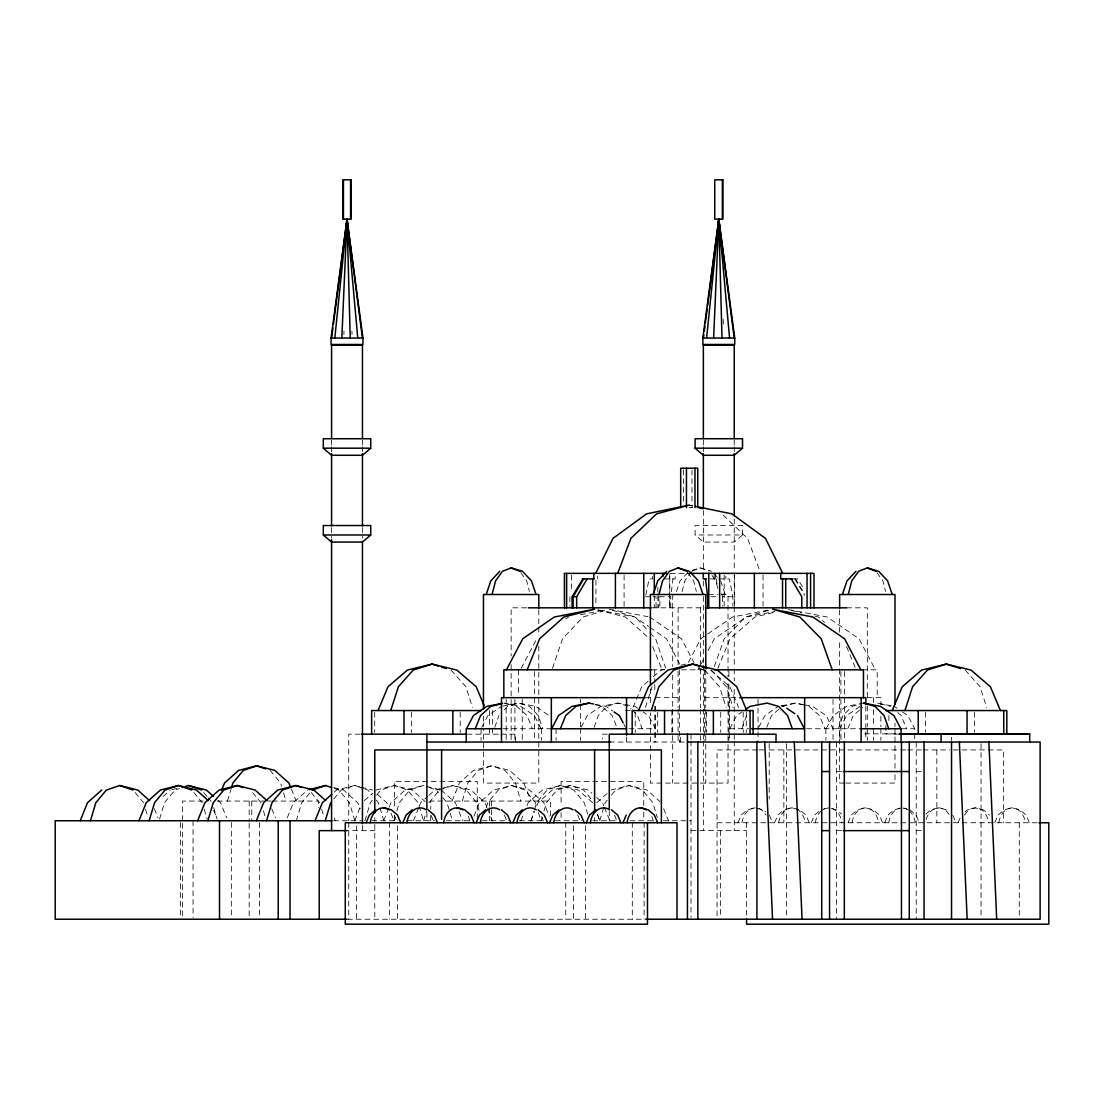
<?xml version="1.0" encoding="UTF-8"?>
<svg xmlns="http://www.w3.org/2000/svg" width="1104" height="1104" viewBox="0 0 1104 1104"><rect width="100%" height="100%" fill="white"/><g stroke="black" fill="none" stroke-linecap="round" stroke-linejoin="round"><path stroke-width="0.75" stroke-dasharray="5 3.75" d="M343.882 334.567L343.979 331.131M671.37 591.868L672.971 578.91M645.854 595.111L649.069 578.91L652.602 578.91L652.602 576.136M682.079 591.482L684.811 580.87L690.676 572.686M159.556 819.113L164.468 802.705L174.97 790.05L179.428 788.546M227.465 801.062L230.902 789.581M296.3 820.755L301.709 802.705L312.211 790.05M364.927 820.755L370.323 802.705L372.421 800.179M393.907 820.755L394.887 817.471M396.847 810.902L399.303 802.705L409.805 790.05L423.163 785.51L427.621 787.028M423.632 820.755L426.572 810.902M462.3 801.062L467.71 783.012L478.211 770.371L491.57 765.831L509.593 770.371L523.765 783.012L531.052 801.062M486.271 807.631L487.747 802.705L498.249 790.05L511.607 785.51L529.63 790.05L543.803 802.705L549.268 816.242M531.148 820.755L534.088 810.902M534.584 809.273L536.544 802.705L547.046 790.05L560.404 785.51L578.427 790.05L592.613 802.705M541.057 820.755L542.036 817.471M543.996 810.902L546.452 802.705L556.954 790.05L570.313 785.51L588.349 790.05L591.882 793.21M599.762 820.755L605.158 802.705L607.269 800.179M645.44 707.374L652.064 686.743M676.448 591.482L680.036 580.87L688.979 571.32M494.84 727.274L498.815 715.599M552.511 668.265L562.529 638.774L583.022 617.026L605.834 610.195M594.2 727.274L598.175 715.599L606.841 706.394L617.881 703.082L635.035 706.394L637.726 708.23M714.288 666.706L724.183 638.774L745.531 617.026L769.502 610.139M741.888 728.737L746.539 715.599M838.336 728.737L842.987 715.599L852.026 706.394L860.237 704.035M287.288 817.747L293.36 802.705L307.547 790.05M354.701 820.755L360.166 807.217M383.681 820.755L388.539 808.721M389.146 807.217L390.968 802.705L405.14 790.05L423.163 785.51M413.407 820.755L418.871 807.217M419.479 805.713L420.693 802.705L427.786 796.384M452.074 801.062L459.361 783.012L473.533 770.371L491.57 765.831L504.928 770.371L515.43 783.012L520.826 801.062M473.933 816.242L479.398 802.705L493.585 790.05L511.607 785.51L524.966 790.05L535.468 802.705L536.447 805.989M520.922 820.755L523.958 813.234M526.994 805.713L528.209 802.705L542.381 790.05L560.404 785.51L573.763 790.05L584.264 802.705L587.701 814.186M530.831 820.755L534.474 811.73M536.903 805.713L538.117 802.705L552.29 790.05L570.313 785.51L583.671 790.05L592.075 800.179M717.848 668.265L730.034 638.774L754.97 617.026L775.008 612.099M766.728 727.274L771.544 715.599L780.928 707.416M847.803 728.737L853.226 715.599L862.61 707.416M633.047 707.374L641.7 686.743L648.172 681.182M737.927 822.756L741.129 815.138L747.339 809.812L755.233 807.893L763.14 809.812L765.624 811.937M774.622 822.756L777.823 815.138L784.033 809.812L791.927 807.893L799.834 809.812L806.044 815.138L809.246 822.756M811.316 822.756L814.517 815.138L820.727 809.812M848.01 822.756L851.212 815.138L857.422 809.812L865.315 807.893L873.223 809.812L879.433 815.138L882.62 822.756M884.704 822.756L887.906 815.138L894.116 809.812L902.009 807.893L906.757 809.039M958.093 822.756L960.646 816.67M994.787 822.756L997.975 815.138L1004.198 809.812L1012.092 807.893L1019.999 809.812L1026.209 815.138L1029.397 822.756M688.413 662.428L700.819 638.774L706.312 634.993M729.758 728.737L736.644 715.599L741.998 711.914M826.206 728.737L833.092 715.599L846.492 706.394L863.521 703.082M481.73 727.274L487.899 715.599L501.382 706.394M521.157 668.334L536.751 638.774M581.09 727.274L587.259 715.599L600.742 706.394L617.881 703.082L628.921 706.394L631.088 708.685M697.963 669.811L700.309 665.381M701.081 663.904L703.427 659.461M708.106 650.601L714.343 638.774L746.18 617.026L774.87 611.492M758.738 727.274L764.906 715.599L778.389 706.394M333.836 798.91L341.191 790.05L354.55 785.51L359.462 786.752M376.63 795.115L380.825 790.05L394.183 785.51L412.22 790.05L425.206 801.642M429.028 802.705L438.481 791.32M611.464 795.115L615.659 790.05L629.032 785.51L647.054 790.05L660.04 801.642M504.238 709.844L507.481 706.394L518.521 703.082L535.675 706.394L549.157 715.599M163.213 796.384L170.306 790.05M334.153 792.161L336.527 790.05L354.55 785.51L363.451 788.546M364.348 800.593L372.614 793.21M428.959 795.322L434.866 790.05L441.421 788.408M596.822 802.705L609.822 791.113M653.347 676.738L661.117 670.059L667.699 668.472M925.842 814.076L930.81 809.812L938.704 807.893L946.611 809.812L949.095 811.937M965.02 811.937L967.504 809.812L975.398 807.893L983.305 809.812L989.515 815.138M742.523 534.985L734.243 542.078L703.358 542.078L695.092 534.985L695.092 525.532L742.523 525.532L742.523 534.985L695.092 534.985M707.692 634.041L732.449 617.026L769.35 609.877M565.828 618.916L568.588 617.026M860.071 706.394L846.589 715.599L839.647 728.737L839.716 740.384M691.656 571.32L700.35 567.898L711.735 571.32M439.53 790.05L452.902 785.51L470.925 790.05L485.098 802.705L486.919 807.217M692.222 570.34L700.35 567.898L709.058 571.32M171.934 789.636L178.489 787.994M376.16 790.05L394.183 785.51L407.542 790.05L418.043 802.705L423.453 820.755M443.063 787.994L452.902 785.51L466.261 790.05L476.762 802.705L479.219 810.902M610.995 790.05L629.032 785.51L642.39 790.05L652.892 802.705L657.308 817.471M782.101 706.394L795.529 703.082L803.326 704.587M680.864 665.27L685.805 664.084M823.888 809.039L828.621 807.893A17.912 13.441 -90 0 0 822.577 809.812M580.4 614.749L605.723 609.877M502.941 706.091L518.521 703.082L529.561 706.394L538.241 715.599L542.699 728.737M781.508 705.787L795.529 703.082L805.975 705.649M689.227 507.605L692.636 507.605M670.335 573.362L689.42 573.362M663.642 578.91L675.165 578.91L675.165 573.362M710.134 578.91L729.371 578.91L732.904 596.726L732.904 606.234M793.031 578.91L797.681 578.91L804.374 589.867M708.451 594.504L717.973 594.504M721.147 594.504L728.033 594.504L728.033 676.793M645.536 596.726L651.539 596.726M653.044 596.726L656.052 596.726L656.052 607.821M710.783 596.726L716.993 596.726M721.754 593.483L722.389 596.726L732.904 596.726M526.622 607.821L511.138 607.821L511.138 655.997M652.188 607.821L703.897 607.821M846.658 607.821L867.316 607.821L867.316 697.3M651.926 669.811L664.511 669.811M681.444 669.811L705.263 669.811M862.252 669.811L877.211 669.811L877.211 697.673M645.205 697.673L653.14 697.673M655.431 697.673L679.346 697.673M704.504 697.673L739.004 697.673M867.192 697.673L880.868 697.673L880.868 704.504M625.319 710.548L630.439 710.548M502.996 728.737L552.524 728.737M629.004 728.737L655.445 728.737L648.503 715.599L643.121 711.914M729.427 728.737L748.636 728.737M806.665 728.737L862.224 728.737M901.816 728.737L914.774 728.737L914.705 732.062M864.584 733.856L898.904 733.856M360.194 734.174L348.754 734.174L348.754 820.755M467.033 734.174L499.27 734.174M500.774 734.174L515.485 734.174L515.485 742.04M607.338 734.174L602.425 734.174L602.425 738.893M899.098 734.174L885.85 733.856M609.27 742.04L686.688 742.04M757.399 749.92L717.062 749.92L717.062 917.534M759.083 749.92L765.803 749.92M769.171 749.92L899.042 749.92M900.754 749.92L905.915 749.92M907.626 749.92L921.385 749.92M923.11 749.92L949.909 749.92M953.221 749.92L1003.646 749.92L1003.646 822.756M836.501 771.53L841.634 771.53M916.223 771.53L922.475 771.53M844.298 783.081L839.633 783.081L839.633 639.078M845.857 783.081L894.985 783.081L894.985 771.089M203.108 801.062L182.643 801.062L182.643 821.624M217.24 801.062L264.974 801.062M267.927 801.062L271.211 801.062M272.219 801.062L318.311 801.062L318.311 807.631M333.491 820.755L362.802 820.755M371.758 820.755L398.227 820.755M407.031 820.755L434.369 820.755M446.43 820.755L471.325 820.755M482.158 820.755L508.613 820.755M519.473 820.755L544.52 820.755M555.395 820.755L581.767 820.755M592.696 820.755L617.481 820.755M629.984 820.755L657.322 820.755M663.407 820.755L691.007 820.755M717.062 822.756L1038.491 822.756M343.896 830.636L374.794 830.636M691.007 830.636L746.594 830.636M836.501 830.636L841.634 830.636M916.223 830.636L924.048 830.636M347.484 919.232L644.833 919.232M788.38 609.546L827.186 617.026L859.036 638.774L875.417 669.811M609.091 609.215L647.91 616.694M891.245 705.787L877.211 703.082L890.638 706.394M804.885 704.89L812.682 706.394L826.165 715.599L833.092 728.737M597.968 609.877L634.855 617.026L648.614 626.479M781.011 705.787L784.116 706.394M595.125 704.283L605.972 706.394L612.665 710.99M692.498 505.756L689.227 505.08L692.484 505.963M831.781 808.652L836.528 809.812L841.496 814.076M791.692 610.457L801.711 612.913M815.069 616.211L818.409 617.026L824.633 622.463M426.448 786.338L439.558 789.636M361.105 787.166L372.572 790.05M333.767 787.58L343.592 790.05L357.765 802.705L360.194 808.721M597.857 610.043L625.402 617.026L648.324 637.629M595.442 704.738L601.97 706.394L612.209 715.599L616.901 727.274M612.361 610.195L635.173 617.026L648.835 631.529M698.39 668.072L703.11 669.562M429.111 787.538L436.522 790.05L438.633 792.589M364.941 789.043L367.908 790.05L372.103 795.115M334.471 788.546L338.928 790.05L349.43 802.705L354.826 820.755M894.364 706.394L897.055 708.23M902.451 711.914L907.833 715.599L914.774 728.737M649.594 617.026L681.444 638.774L693.919 662.428M649.994 627.431L666.499 638.774L680.437 665.381M909.917 809.812L916.127 815.138L919.315 822.756M710.493 670.059L729.896 686.743L738.548 707.374M897.676 712.522L901.195 715.599L906.619 728.737M808.956 706.394L819.513 715.599L824.936 728.737M596.615 797.433L602.522 802.705L603.736 805.713M441.2 790.05L455.372 802.705L456.587 805.713M377.306 794.273L386.745 802.705L387.959 805.713M218.164 800.593L220.524 802.705L226.61 817.747M723.092 515.044L747.546 538.379L760.145 571.775M649.98 632.73L655.666 638.774L665.684 668.265M632.178 709.844L637.601 715.599L642.059 728.737M715.088 574.908L717.324 577.295M965.213 670.059L980.062 686.743L986.686 707.374M711.528 670.059L726.377 686.743L733.001 707.374M704.683 670.059L719.532 686.743L726.156 707.374M451.012 670.059L465.86 686.743L472.471 707.374M442.828 797.64L447.037 802.705L452.433 820.755M376.312 800.179L378.41 802.705L383.819 820.755M311.3 792.589L319.705 802.705M270.094 770.371L280.595 783.012L281.575 786.296M252.595 792.589L260.986 802.705M203.785 792.589L206.945 796.384M207.994 797.64L211.14 801.435M193.876 792.589L202.28 802.705M135.171 792.589L143.575 802.705M876.99 572.686L882.855 580.87L885.587 591.482M711.983 575.419L715.903 580.87L717.462 586.928M687.764 572.686L693.629 580.87L696.376 591.482M520.812 572.686L526.677 580.87L529.409 591.482M795.487 578.91L804.692 593.98M794.811 578.91L804.457 595.235M623.953 724.348L625.485 727.274M541.153 728.737L534.267 715.599L520.867 706.394L503.838 703.082L516.865 706.394L527.119 715.599L532.376 728.737M952.821 815.138L956.009 822.756M769.35 815.138L772.552 822.756M846.547 646.53L855.517 668.265M663.656 808.721L668.513 820.755M604.343 807.217L609.808 820.755M597.471 814.738L599.9 820.755M487.526 808.721L492.384 820.755M459.016 811.73L462.659 820.755M390.995 813.234L394.045 820.755M334.112 817.747L335.326 820.755M291.359 789.029L296.217 801.062M271.763 808.721L275.407 817.747M213.652 810.226L216.701 817.747M154.339 808.721L157.982 817.747M652.712 646.53L662.055 669.811M720.677 580.87L725.273 594.504M597.609 814.186L599.582 820.755M538.421 812.544L540.877 820.755M321.664 809.273L324.121 817.471M283.535 792.865L285.991 801.062M263.442 810.902L264.919 815.828M213.665 807.631L217.102 819.113M204.24 809.273L207.193 819.113M145.535 809.273L147.494 815.828M716.344 578.91L717.545 588.625M723.161 319.07L723.534 327.681M351.886 331.131L352.038 334.567M1019.268 822.756L1019.268 917.507M981.056 743.765L981.056 917.521M974.432 712.204L974.432 732.187M951.538 737.127L951.538 740.411M936.854 749.92L936.854 822.756M925.594 712.204L925.594 732.187M916.223 742.04L916.223 919.232M914.705 733.718L914.705 740.384M894.985 723.079L894.985 726.515M894.985 728.226L894.985 769.378M888.899 715.544L888.899 723.865M885.85 725.535L885.85 730.531M880.868 716.441L880.868 726.68M880.868 728.392L880.868 740.342M873.54 697.673L873.54 702.793M873.54 709.624L873.54 726.68M873.54 728.392L873.54 740.342M867.316 705.911L867.316 726.556M867.316 728.281L867.316 740.329M865.826 706.201L865.826 730.103M865.826 731.8L865.826 740.342M844.45 671.453L844.45 696.031M844.45 697.673L844.45 740.342M840.903 671.453L840.903 696.031M840.903 699.384L840.903 740.342M839.633 609.932L839.633 632.219M836.501 742.04L836.501 919.232M833.023 699.384L833.023 740.384M825.875 728.737L825.875 740.384M786.434 743.765L786.434 917.521M783.854 749.92L783.854 822.756M769.171 743.613L769.171 799.048M763.043 575.087L763.043 606.096M758.034 699.384L758.034 730.103M758.034 731.8L758.034 742.04M746.594 822.756L746.594 919.232M746.276 712.232L746.276 732.476M743.227 712.232L743.227 732.476M734.671 575.087L734.671 606.096M734.243 439.861L734.243 445.036M734.243 446.747L734.243 451.922M734.243 519.059L734.243 570.699M734.243 572.424L734.243 605.13M734.243 606.855L734.243 667.106M734.243 668.817L734.243 680.878M734.243 689.476L734.243 732.518M734.243 734.243L734.243 739.404M734.243 741.129L734.243 830.636M729.427 697.673L729.427 740.384M728.93 671.453L728.93 678.008M728.93 684.563L728.93 740.342M728.033 683.652L728.033 707.65M728.033 709.375L728.033 783.081L650.408 783.081L650.408 712.798M725.839 576.136L725.839 578.91M724.155 575.087L724.155 606.096M722.389 596.726L722.389 606.234M720.746 712.232L720.746 732.476M720.539 830.636L720.539 917.534M715.323 573.362L715.323 578.91M714.15 573.362L714.15 578.91M706.532 712.232L706.532 732.476M705.76 669.935L705.76 707.65M705.76 709.375L705.76 783.081M704.504 669.811L704.504 740.342M703.358 439.861L703.358 445.036M703.358 446.747L703.358 451.922M703.358 510.448L703.358 570.699M703.358 581.021L703.358 586.196M703.358 596.519L703.358 663.656M703.358 665.381L703.358 732.518M703.358 734.243L703.358 739.404M703.358 741.129L703.358 830.636M700.35 607.821L700.35 707.623M700.35 709.348L700.35 740.329M691.987 469.945L691.987 507.605M691.007 734.174L691.007 739.266M691.007 740.963L691.007 917.534M683.459 469.945L683.459 504.183M680.588 737.32L680.588 742.04M679.346 669.811L679.346 742.04M678.091 607.821L678.091 664.608M678.091 671.494L678.091 707.623M678.091 709.348L678.091 742.04M672.681 594.504L672.681 666.512M672.681 675.082L672.681 707.65M672.681 709.375L672.681 783.081M671.908 710.548L671.908 732.476M670.763 607.821L670.763 596.726L659.888 596.726L659.888 607.821M658.798 595.76L658.798 607.821M657.86 587.149L657.86 594.035M657.86 595.76L657.86 607.821M657.694 712.232L657.694 732.476M655.431 706.201L655.431 742.04M654.782 669.811L654.782 682.921M654.782 684.563L654.782 691.118M654.782 706.201L654.782 742.04M654.286 595.76L654.286 607.821M650.408 688.799L650.408 705.939M644.115 822.452L644.115 919.232M643.77 805.34L643.77 781.384L561.094 781.384L561.094 805.989M643.77 812.199L643.77 820.755M635.214 712.232L635.214 732.476M632.302 822.452L632.302 919.232M626.534 736.92L626.534 742.04M624.091 575.087L624.091 607.821M609.27 810.902L609.27 821.072M597.678 576.136L597.678 578.91M595.912 580.249L595.912 606.096M594.601 817.678L594.601 821.072M585.41 825.847L585.41 919.232M580.442 699.384L580.442 702.793M580.442 704.504L580.442 726.68M580.442 728.392L580.442 740.384M573.597 825.847L573.597 919.232M571.389 575.087L571.389 592.31M569.885 596.726L569.885 606.234M565.759 822.452L565.759 919.232M561.094 812.558L561.094 820.755M556.071 728.737L556.071 740.384M550.523 815.828L550.523 801.062L430.712 801.062L430.712 809.273M541.443 728.737L541.443 740.384M538.807 609.932L538.807 625.361M538.807 627.086L538.807 635.656M538.807 645.937L538.807 783.081L483.455 783.081L483.455 728.226M534.433 671.453L534.433 696.031M534.433 697.673L534.433 740.342M522.233 699.384L522.233 740.342M518.576 669.811L518.576 696.031M514.919 699.384L514.919 740.342M511.138 664.608L511.138 740.329M506.184 699.384L506.184 740.342M492.591 710.548L492.591 734.174M491.625 801.062L491.625 820.755M489.61 801.062L489.61 805.989M489.61 807.631L489.61 820.755M489.541 710.548L489.541 734.174M483.455 716.22L483.455 726.515M481.082 728.737L481.082 740.384M477.259 819.044L477.259 781.384L394.583 781.384L394.583 809.273M460.216 712.232L460.216 732.476M430.712 815.828L430.712 820.755M426.903 812.599L426.903 821.072M411.378 712.232L411.378 732.476M397.468 825.847L397.468 919.232M394.583 815.828L394.583 820.755M389.629 822.452L389.629 919.232M374.698 712.232L374.698 732.476M374.794 817.678L374.794 821.072M374.794 824.481L374.794 919.232M362.457 439.861L362.457 445.036M362.457 446.747L362.457 451.922M362.457 527.657L362.457 537.993M362.457 825.475L362.457 830.636M356.578 825.847L356.578 919.232M348.754 822.452L348.754 919.232M331.573 439.861L331.573 445.036M331.573 446.747L331.573 451.922M331.573 527.657L331.573 537.993M259.606 822.452L259.606 917.534M251.767 801.062L251.767 820.755M249.187 801.062L249.187 821.624M249.187 823.336L249.187 917.521M231.329 822.452L231.329 917.534M193.062 820.755L193.062 917.534M182.643 823.336L182.643 919.232M180.449 822.452L180.449 917.534M651.788 816.505A17.912 13.441 -90 0 1 653.278 821.155M614.404 815.138A17.912 13.441 -90 0 1 616.584 821.155M577.709 815.138A17.912 13.441 -90 0 1 579.89 821.155M541.705 816.505A17.912 13.441 -90 0 1 543.196 821.155M504.321 815.138A17.912 13.441 -90 0 1 506.501 821.155M468.317 816.505A17.912 13.441 -90 0 1 469.807 821.155M430.933 815.138A17.912 13.441 -90 0 1 433.113 821.155M394.238 815.138A17.912 13.441 -90 0 1 396.419 821.155M998.858 822.756A17.912 13.441 -90 0 1 1012.092 807.893A17.912 13.441 -90 0 1 1025.34 822.756M964.606 815.138A17.912 13.441 -90 0 1 978.503 808.376A17.912 13.441 -90 0 1 988.646 822.756M926.118 819.554A17.912 13.441 -90 0 1 936.827 808.073A17.912 13.441 -90 0 1 949.509 815.138M903.555 808.018A17.912 13.441 -90 0 1 908.054 809.812M909.13 810.612A17.912 13.441 -90 0 1 915.257 822.756M888.775 822.756A17.912 13.441 -90 0 1 900.478 808.018M852.081 822.756A17.912 13.441 -90 0 1 865.315 807.893A17.912 13.441 -90 0 1 878.563 822.756M831.726 808.376A17.912 13.441 -90 0 1 841.869 822.756M815.387 822.756A17.912 13.441 -90 0 1 821.514 810.612M778.693 822.756A17.912 13.441 -90 0 1 791.927 807.893A17.912 13.441 -90 0 1 805.175 822.756M758.351 808.376A17.912 13.441 -90 0 1 766.038 815.138M741.998 822.756A17.912 13.441 -90 0 1 755.233 807.893M669.728 607.821L669.728 573.362L669.673 607.821"/><path stroke-width="1.5" d="M346.822 226.072L347.015 219.172L362.954 338.017L362.954 344.476L331.076 344.476L331.076 338.017L347.015 219.172L362.429 338.017M718.663 224.347L718.801 219.172L734.74 338.017L734.74 344.476L702.862 344.476L702.862 338.017L718.801 219.172L734.215 338.017M341.826 338.017L347.015 219.172L348.933 237.857M713.626 338.017L718.801 219.172L720.015 231.067M345.635 234.462L347.015 219.172L357.765 338.017M716.8 241.252L717.117 237.857M717.572 232.765L718.801 219.172L729.565 338.017M334.816 338.017L347.015 219.172L347.456 229.508M706.615 338.017L718.801 219.172L719.021 224.347M331.6 338.017L332.925 327.833M333.367 324.438L347.015 219.172L350.23 338.017M703.386 338.017L703.828 334.622M704.269 331.228L704.932 326.135M705.373 322.741L707.14 309.161M707.567 305.767L718.801 219.172L722.016 338.017M492.067 594.504L495.586 580.87L502.43 571.32L511.138 567.898L522.509 571.32L531.452 580.87L536.047 594.504M659.019 594.504L662.538 580.87L669.383 571.32L678.091 567.898L689.462 571.32L698.404 580.87L703.013 594.504M848.245 594.504L851.764 580.87L858.608 571.32L867.316 567.898L878.687 571.32L887.63 580.87L892.239 594.504M90.445 820.755L95.841 802.705L106.357 790.05L119.715 785.51L137.738 790.05L149.551 800.593M149.15 820.755L154.56 802.705L165.062 790.05L178.42 785.51L196.443 790.05L208.256 800.593M207.869 820.755L213.265 802.705L223.767 790.05L237.125 785.51L255.162 790.05L266.975 800.593M231.398 787.939L232.861 783.012L243.363 770.371L256.721 765.831L274.758 770.371L288.931 783.012L290.752 787.525M266.575 820.755L271.97 802.705L282.486 790.05L295.844 785.51L313.867 790.05L325.68 800.593M325.28 820.755L330.689 802.705M390.747 710.548L398.378 686.743L413.227 670.059L432.119 664.084L456.808 670.059L476.224 686.743L484.201 705.787M651.263 710.548L658.909 686.743L673.757 670.059L692.636 664.084L717.338 670.059L736.741 686.743L746.732 710.548M904.949 710.548L912.58 686.743L927.443 670.059L946.321 664.084L971.009 670.059L990.426 686.743L1000.403 710.548M486.215 594.504L490.811 580.87L499.753 571.32M653.168 594.504L657.763 580.87L666.706 571.32M842.393 594.504L846.989 580.87L855.931 571.32M617.688 573.362L630.895 538.379L656.563 513.884L689.227 505.08L646.53 513.884L612.982 538.379L595.718 573.362M475.286 728.737L480.557 715.599L490.797 706.394L502.21 703.496M527.174 669.811L539.621 638.774L563.827 617.026L594.614 609.215L554.36 617.026L522.73 638.774L506.446 669.811M560.377 728.737L565.648 715.599L575.902 706.394L588.929 703.082L593.579 703.979M80.219 820.755L87.506 802.705L101.678 790.05M138.925 820.755L146.225 802.705L160.397 790.05L178.42 785.51L191.779 790.05M197.644 820.755L204.93 802.705L219.103 790.05L237.125 785.51L243.073 787.538M221.49 790.533L224.526 783.012L238.699 770.371L256.721 765.831L265.636 768.853M256.349 820.755L263.635 802.705L277.808 790.05L295.844 785.51L301.778 787.538M315.054 820.755L322.354 802.705L331.793 794.273M378.037 710.548L388.015 686.743L407.431 670.059L432.119 664.084L438.412 666.071M366.142 822.756L369.329 815.138L375.553 809.812M402.836 822.756L406.024 815.138L412.247 809.812M476.224 822.756L479.412 815.138L485.622 809.812M512.918 822.756L516.106 815.138L522.316 809.812M549.613 822.756L552.8 815.138L559.01 809.812M586.307 822.756L589.495 815.138L595.705 809.812M638.554 710.548L648.545 686.743L667.948 670.059L692.636 664.084L698.942 666.071M623.001 822.756L626.189 815.138M892.239 710.548L902.216 686.743L921.633 670.059L946.321 664.084L960.494 668.569M466.509 728.737L473.409 715.599L486.795 706.394L502.279 703.386M551.614 728.737L558.5 715.599L571.9 706.394L588.929 703.082M573.114 607.821L573.114 596.726L583.63 578.91M576.647 607.821L576.647 596.726L587.162 578.91M582.953 578.91L572.079 596.726L572.079 607.821M370.723 448.183L362.457 455.276L331.573 455.276L323.293 448.183L323.293 438.73L370.723 438.73L370.723 448.183L323.293 448.183M370.723 534.985L362.457 542.078L331.573 542.078L323.293 534.985L323.293 525.532L370.723 525.532L370.723 534.985L323.293 534.985M742.523 448.183L734.243 455.276L703.358 455.276L695.092 448.183L695.092 438.73L742.523 438.73L742.523 448.183L695.092 448.183M746.028 709.154L750.044 706.394L767.073 703.082L778.582 706.394L787.621 715.599L792.272 728.737M182.395 787.538L188.329 785.51L206.351 790.05L213.445 796.384M312.211 790.05L325.57 785.51L331.504 787.538M309.175 789.636L325.57 785.51M331.076 338.017L362.954 338.017M702.862 338.017L734.74 338.017M666.333 573.362L564.448 573.362L564.448 607.821M689.42 573.362L813.993 573.362L813.993 607.821M582.305 578.91L594.145 578.91M706.394 578.91L703.276 578.91L703.276 573.362M792.382 578.91L780.763 578.91L780.763 573.362M573.114 596.726L576.647 596.726M528.347 607.821L651.277 607.821M705.332 607.821L846.671 607.821M651.498 669.811L503.838 669.811L503.838 697.673M714.26 669.811L863.466 669.811L863.466 697.673M644.929 697.673L501.492 697.673L501.492 742.04M739.68 697.673L865.826 697.673L865.826 704.504M481.261 710.548L371.634 710.548L371.634 734.174M885.85 710.548L1006.807 710.548L1006.807 734.174M501.533 728.737L466.233 728.737L466.233 742.04M551.338 728.737L626.534 728.737M751.658 728.737L804.623 728.737M861.12 728.737L901.071 728.737L901.071 742.04M899.484 733.856L1029.701 733.856L1029.701 742.04M361.726 734.174L466.192 734.174M899.484 734.174L1029.701 734.174M426.903 742.04L610.567 742.04M687.433 742.04L1040.12 742.04L1040.12 919.232L645.716 919.232M821.735 771.53L829.559 771.53M843.346 771.53L909.282 771.53M331.973 820.755L55.2 820.755L55.2 919.232L346.766 919.232M1038.961 822.756L1048.8 822.756L1048.8 924.2L746.594 924.2L746.594 919.039M346.877 830.636L319.222 830.636L319.222 919.232M821.735 830.636L829.559 830.636M843.346 830.636L909.282 830.636M695.782 506.432L731.911 513.884L765.458 538.379L782.722 573.362M640.306 807.893L648.2 809.812L654.41 815.138L657.611 822.756M456.835 807.893L464.743 809.812L470.953 815.138L474.14 822.756M383.447 807.893L391.354 809.812L397.564 815.138L400.752 822.756M699.011 507.716L702.282 508.599M702.089 667.064L706.808 668.569M441.559 667.064L446.278 668.569M188.329 785.51L201.687 790.05M119.715 785.51L133.073 790.05M867.316 567.898L876.01 571.32M678.091 567.898L686.785 571.32M511.138 567.898L519.832 571.32M786.793 708.23L794.825 713.75M614.003 711.914L619.358 715.599L623.194 722.899M611.506 809.812L617.716 815.138L620.917 822.756M574.811 809.812L581.021 815.138L584.223 822.756M538.117 809.812L544.341 815.138L547.529 822.756M501.423 809.812L507.647 815.138L510.835 822.756M428.048 809.812L434.258 815.138L437.446 822.756M791.278 578.91L801.794 596.726L801.794 607.821M900.836 728.737L893.95 715.599L880.564 706.394L863.521 703.082L875.017 706.394L884.069 715.599L888.706 728.737M860.858 669.811L844.588 638.774L812.944 617.026L772.703 609.215L799.862 617.026L821.224 638.774L832.209 669.811M797.502 715.599L804.388 728.737M705.484 578.91L707.678 596.726L707.678 607.821M720.374 234.462L720.898 239.554M721.409 244.646L721.768 248.041M349.444 242.949L349.802 246.344M988.88 742.04L996.691 919.232M959.348 742.04L967.159 919.232M794.245 742.04L802.07 919.232M764.727 742.04L772.538 919.232M1003.743 710.548L1003.743 734.174M967.063 710.548L967.063 734.174M951.538 742.04L951.538 919.232M941.119 733.856L941.119 742.04M924.048 742.04L924.048 919.232M918.224 710.548L918.224 734.174M909.282 742.04L909.282 919.232M901.457 742.04L901.457 919.232M894.985 704.228L894.985 594.504L839.633 594.504L839.633 608.221M861.12 697.673L861.12 742.04M844.325 742.04L844.325 919.232M829.559 742.04L829.559 919.232M821.735 742.04L821.735 919.232M810.584 573.362L810.584 607.821M807.052 573.362L807.052 607.821M804.623 697.673L804.623 742.04M785.717 578.537L785.717 607.821M782.529 578.537L782.529 607.821M776.015 742.04L776.015 734.174L609.27 734.174L609.27 809.204M756.902 742.04L756.902 919.232M754.349 573.362L754.349 607.821M753.121 734.174L753.121 710.548L632.164 710.548L632.164 734.174M750.071 710.548L750.071 734.174M734.243 438.15L734.243 345.179L703.358 345.179L703.358 438.15M734.243 453.634L734.243 515.609M722.375 179.8L722.375 219.172M719.642 573.362L719.642 607.821M713.377 710.548L713.377 734.174M708.768 573.362L708.768 607.821M705.76 668.224L705.76 594.504L650.408 594.504L650.408 685.363M703.358 453.634L703.358 508.723M697.756 507.605L697.756 468.22L680.685 468.22L680.685 507.605M697.852 742.04L697.852 919.232M694.982 468.22L694.982 507.605M687.433 734.174L687.433 919.232M686.453 468.22L686.453 507.605M677.014 919.232L677.014 822.756L345.276 822.756L345.276 924.2L647.482 924.2L647.482 822.756M664.539 710.548L664.539 734.174M663.118 573.362L663.118 576.136M661.379 822.756L661.379 749.92L374.794 749.92L374.794 812.599M654.286 573.362L654.286 592.31M643.77 573.362L643.77 607.821M626.534 697.673L626.534 735.223M615.397 573.362L615.397 607.821M594.601 749.92L594.601 810.902M593.828 573.362L593.828 578.91M592.724 578.537L592.724 607.821M566.642 573.362L566.642 607.821M551.338 697.673L551.338 742.04M538.807 608.221L538.807 594.504L483.455 594.504L483.455 709.375M452.847 710.548L452.847 734.174M441.586 749.92L441.586 819.375M426.903 734.174L426.903 809.204M404.009 710.548L404.009 734.174M362.457 438.15L362.457 345.179L331.573 345.179L331.573 438.15M362.457 453.634L362.457 525.946M362.457 541.429L362.457 823.75M350.575 179.8L350.575 219.172M343.441 179.8L343.441 219.172M331.573 453.634L331.573 525.946M331.573 539.718L331.573 830.636M290.035 820.755L290.035 919.232M278.222 820.755L278.222 919.232M219.517 820.755L219.517 919.232M627.058 822.756A17.912 13.441 -90 0 1 646.351 809.812M590.364 822.756A17.912 13.441 -90 0 1 609.656 809.812M553.67 822.756A17.912 13.441 -90 0 1 572.962 809.812M516.976 822.756A17.912 13.441 -90 0 1 536.268 809.812M480.295 822.756A17.912 13.441 -90 0 1 499.574 809.812M443.601 822.756A17.912 13.441 -90 0 1 462.88 809.812M406.907 822.756A17.912 13.441 -90 0 1 426.185 809.812M370.213 822.756A17.912 13.441 -90 0 1 389.491 809.812M351.058 179.8L342.971 179.8L342.971 219.172L351.058 219.172L351.058 179.8M722.844 179.8L714.757 179.8L714.757 219.172L722.844 219.172L722.844 179.8"/></g></svg>
